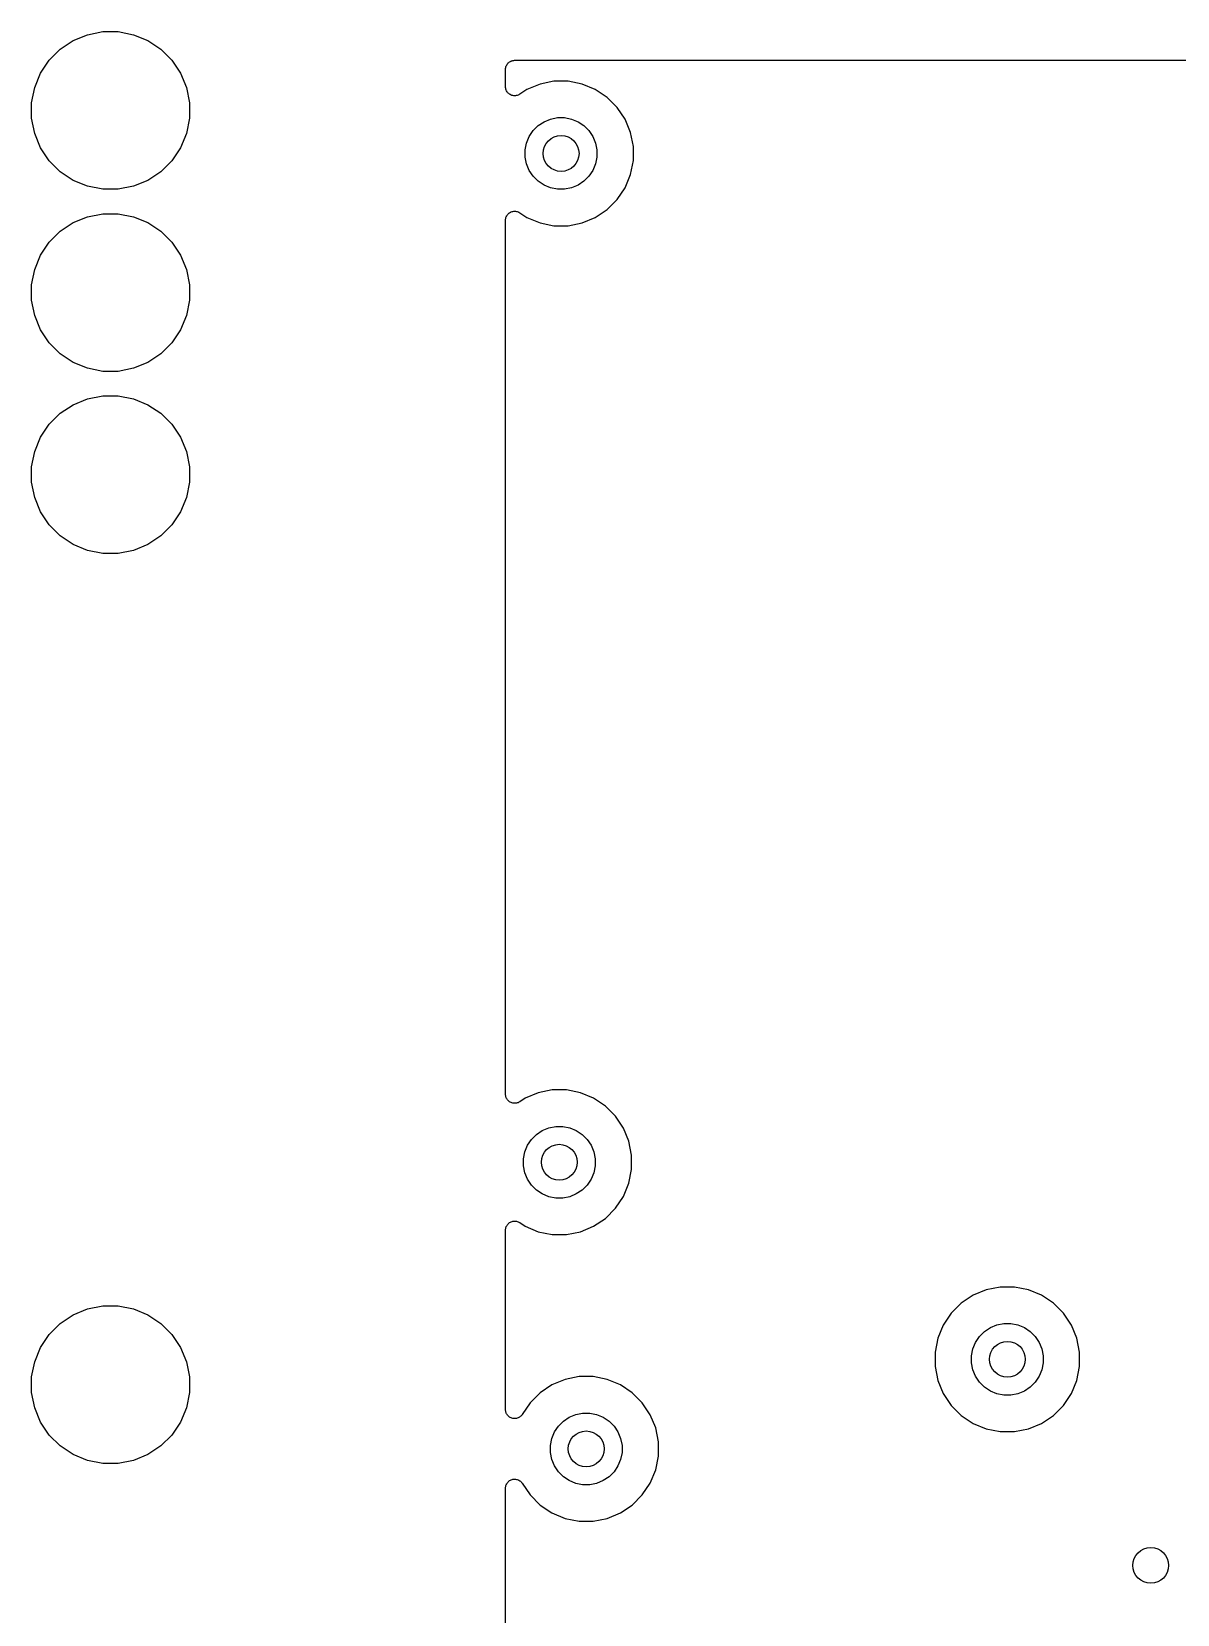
# Model space of a CAD drawing. Extents: x -1.3 to 94.4, y -81.8 to 12.8.
# Drawn here: x 42.14 to 58.12, y -21.68 to 0.4 of the extents above; entities that cross this region are included whole.
import ezdxf

# ---------------------------------------------------------------- set-up
doc = ezdxf.new("R2010")
doc.units = 0
doc.layers.add('BLACK', color=7, linetype='CONTINUOUS')

msp = doc.modelspace()

# ---------------------------------------------------------------- linework, layer by layer
at = {"layer": 'BLACK', "linetype": 'CONTINUOUS'}
for p, q in [((42.5388, 0.154425), (42.719, 0.274807)), ((42.719, 0.274807), (42.9191, 0.357727)), ((42.9191, 0.357727), (43.1317, 0.4)), ((43.1317, 0.4), (43.3483, 0.4)), ((43.3483, 0.4), (43.5609, 0.357727)), ((43.5609, 0.357727), (43.761, 0.274807)), ((43.761, 0.274807), (43.9412, 0.154425)), ((42.2652, -0.178955), (42.3856, 0.001209)), ((42.3856, 0.001209), (42.5388, 0.154425)), ((43.9412, 0.154425), (44.0944, 0.001209)), ((44.0944, 0.001209), (44.2148, -0.178955)), ((48.8651, -0.001168), (48.877, 0)), ((48.877, 0), (64.8971, 0)), ((42.1823, -0.379142), (42.2652, -0.178955)), ((44.2148, -0.178955), (44.2977, -0.379142)), ((48.75, -0.125227), (48.7513, -0.11331)), ((48.75, -0.126082), (48.75, -0.125227)), ((48.75, -0.126113), (48.75, -0.126082)), ((48.75, -0.126144), (48.75, -0.126113)), ((48.75, -0.127), (48.75, -0.126144)), ((48.75, -0.367927), (48.75, -0.127)), ((48.7513, -0.11331), (48.7526, -0.101463)), ((48.7526, -0.101463), (48.7527, -0.101039)), ((48.7527, -0.101039), (48.7528, -0.100595)), ((48.7528, -0.100595), (48.7564, -0.089199)), ((48.7564, -0.089199), (48.7599, -0.077786)), ((48.7599, -0.077786), (48.7601, -0.077393)), ((48.7601, -0.077393), (48.7603, -0.076969)), ((48.7603, -0.076969), (48.766, -0.066515)), ((48.766, -0.066515), (48.7717, -0.055983)), ((48.7717, -0.055983), (48.772, -0.055639)), ((48.772, -0.055639), (48.7722, -0.055249)), ((48.7722, -0.055249), (48.7799, -0.046111)), ((48.7799, -0.046111), (48.7875, -0.036885)), ((48.7875, -0.036885), (48.7879, -0.036603)), ((48.7879, -0.036603), (48.7881, -0.036262)), ((48.7881, -0.036262), (48.7975, -0.028775)), ((48.7975, -0.028775), (48.8067, -0.021219)), ((48.8067, -0.021219), (48.8071, -0.02101)), ((48.8071, -0.02101), (48.8075, -0.020731)), ((48.8075, -0.020731), (48.8181, -0.015193)), ((48.8181, -0.015193), (48.8286, -0.009583)), ((48.8286, -0.009583), (48.829, -0.009454)), ((48.829, -0.009454), (48.8294, -0.009248)), ((48.8294, -0.009248), (48.8409, -0.005881)), ((48.8409, -0.005881), (48.8523, -0.002419)), ((48.8523, -0.002419), (48.8528, -0.002375)), ((48.8528, -0.002375), (48.8532, -0.00225)), ((48.8532, -0.00225), (48.8651, -0.001168)), ((42.14, -0.591659), (42.1823, -0.379142)), ((44.2977, -0.379142), (44.34, -0.591659)), ((48.7512, -0.379891), (48.75, -0.367927)), ((48.7523, -0.392052), (48.7512, -0.379891)), ((48.7524, -0.392322), (48.7523, -0.392052)), ((48.7524, -0.392595), (48.7524, -0.392322)), ((48.7559, -0.404125), (48.7524, -0.392595)), ((48.7594, -0.41581), (48.7559, -0.404125)), ((48.7595, -0.416056), (48.7594, -0.41581)), ((48.7596, -0.416323), (48.7595, -0.416056)), ((48.7653, -0.427039), (48.7596, -0.416323)), ((48.7709, -0.437745), (48.7653, -0.427039)), ((48.7711, -0.437961), (48.7709, -0.437745)), ((48.7712, -0.438208), (48.7711, -0.437961)), ((48.7789, -0.447644), (48.7712, -0.438208)), ((49.0475, -0.406723), (48.9476, -0.473524)), ((49.231, -0.330736), (49.0475, -0.406723)), ((49.4257, -0.292), (49.231, -0.330736)), ((49.6243, -0.292), (49.4257, -0.292)), ((49.819, -0.330736), (49.6243, -0.292)), ((50.0025, -0.406722), (49.819, -0.330736)), ((50.1676, -0.517033), (50.0025, -0.406722)), ((42.14, -0.808341), (42.14, -0.591659)), ((44.34, -0.591659), (44.34, -0.808341)), ((48.7865, -0.457021), (48.7789, -0.447644)), ((48.7867, -0.457198), (48.7865, -0.457021)), ((48.7869, -0.457416), (48.7867, -0.457198)), ((48.7963, -0.465168), (48.7869, -0.457416)), ((48.8055, -0.472904), (48.7963, -0.465168)), ((48.8058, -0.473038), (48.8055, -0.472904)), ((48.806, -0.473215), (48.8058, -0.473038)), ((48.8167, -0.478994), (48.806, -0.473215)), ((48.8273, -0.484788), (48.8167, -0.478994)), ((48.8275, -0.484871), (48.8273, -0.484788)), ((48.8278, -0.485004), (48.8275, -0.484871)), ((48.8395, -0.488615), (48.8278, -0.485004)), ((48.8509, -0.49222), (48.8395, -0.488615)), ((48.8512, -0.49225), (48.8509, -0.49222)), ((48.8515, -0.492333), (48.8512, -0.49225)), ((48.8636, -0.493604), (48.8515, -0.492333)), ((48.8756, -0.494919), (48.8636, -0.493604)), ((48.8758, -0.494895), (48.8756, -0.494919)), ((48.8761, -0.494924), (48.8758, -0.494895)), ((48.8881, -0.49383), (48.8761, -0.494924)), ((48.9003, -0.49278), (48.8881, -0.49383)), ((48.9005, -0.492702), (48.9003, -0.49278)), ((48.9008, -0.492677), (48.9005, -0.492702)), ((48.9123, -0.489291), (48.9008, -0.492677)), ((48.9241, -0.485886), (48.9123, -0.489291)), ((48.9243, -0.485757), (48.9241, -0.485886)), ((48.9246, -0.485679), (48.9243, -0.485757)), ((48.9352, -0.480134), (48.9246, -0.485679)), ((48.9461, -0.474499), (48.9352, -0.480134)), ((48.9465, -0.474206), (48.9461, -0.474499)), ((48.9466, -0.474181), (48.9465, -0.474196)), ((48.9465, -0.474196), (48.9465, -0.474206)), ((48.9476, -0.473524), (48.9466, -0.474181)), ((50.308, -0.657435), (50.1676, -0.517033)), ((50.4183, -0.822532), (50.308, -0.657435)), ((42.1823, -1.02086), (42.14, -0.808341)), ((44.34, -0.808341), (44.2977, -1.02086)), ((49.2063, -0.911625), (49.2882, -0.856906)), ((49.2882, -0.856906), (49.3792, -0.819215)), ((49.3792, -0.819215), (49.4758, -0.8)), ((49.4758, -0.8), (49.5742, -0.8)), ((49.5742, -0.8), (49.6708, -0.819215)), ((49.6708, -0.819215), (49.7618, -0.856906)), ((49.7618, -0.856906), (49.8437, -0.911625)), ((50.4943, -1.00598), (50.4183, -0.822532)), ((42.2652, -1.22104), (42.1823, -1.02086)), ((44.2977, -1.02086), (44.2148, -1.22104)), ((49.0442, -1.15416), (49.0819, -1.06316)), ((49.0819, -1.06316), (49.1366, -0.981269)), ((49.1366, -0.981269), (49.2063, -0.911625)), ((49.8437, -0.911625), (49.9134, -0.981269)), ((49.9134, -0.981269), (49.9681, -1.06316)), ((49.9681, -1.06316), (50.0058, -1.15416)), ((50.533, -1.20072), (50.4943, -1.00598)), ((42.3856, -1.40121), (42.2652, -1.22104)), ((44.2148, -1.22104), (44.0944, -1.40121)), ((49.025, -1.25075), (49.0442, -1.15416)), ((49.025, -1.34925), (49.025, -1.25075)), ((50.0058, -1.15416), (50.025, -1.25075)), ((50.025, -1.25075), (50.025, -1.34925)), ((50.533, -1.39928), (50.533, -1.20072)), ((42.5388, -1.55442), (42.3856, -1.40121)), ((44.0944, -1.40121), (43.9412, -1.55442)), ((49.0442, -1.44584), (49.025, -1.34925)), ((49.0819, -1.53684), (49.0442, -1.44584)), ((49.1366, -1.61873), (49.0819, -1.53684)), ((49.9681, -1.53684), (49.9134, -1.61873)), ((50.0058, -1.44584), (49.9681, -1.53684)), ((50.025, -1.34925), (50.0058, -1.44584)), ((50.4943, -1.59402), (50.533, -1.39928)), ((42.719, -1.67481), (42.5388, -1.55442)), ((42.9191, -1.75773), (42.719, -1.67481)), ((43.1317, -1.8), (42.9191, -1.75773)), ((43.5609, -1.75773), (43.3483, -1.8)), ((43.761, -1.67481), (43.5609, -1.75773)), ((43.9412, -1.55442), (43.761, -1.67481)), ((49.2063, -1.68837), (49.1366, -1.61873)), ((49.2882, -1.74309), (49.2063, -1.68837)), ((49.3792, -1.78078), (49.2882, -1.74309)), ((49.7618, -1.74309), (49.6708, -1.78078)), ((49.8437, -1.68837), (49.7618, -1.74309)), ((49.9134, -1.61873), (49.8437, -1.68837)), ((50.4183, -1.77747), (50.4943, -1.59402)), ((43.3483, -1.8), (43.1317, -1.8)), ((49.4758, -1.8), (49.3792, -1.78078)), ((49.5742, -1.8), (49.4758, -1.8)), ((49.6708, -1.78078), (49.5742, -1.8)), ((50.1676, -2.08297), (50.308, -1.94256)), ((50.308, -1.94256), (50.4183, -1.77747)), ((42.719, -2.26519), (42.9191, -2.18227)), ((42.9191, -2.18227), (43.1317, -2.14)), ((43.1317, -2.14), (43.3483, -2.14)), ((43.3483, -2.14), (43.5609, -2.18227)), ((43.5609, -2.18227), (43.761, -2.26519)), ((48.7514, -2.21807), (48.7527, -2.20621)), ((48.7527, -2.20595), (48.7528, -2.20567)), ((48.7527, -2.20621), (48.7527, -2.20595)), ((48.7528, -2.20567), (48.7565, -2.19396)), ((48.7565, -2.19396), (48.7601, -2.18255)), ((48.7601, -2.18255), (48.7602, -2.18231)), ((48.7602, -2.18231), (48.7603, -2.18204)), ((48.7603, -2.18204), (48.7661, -2.17139)), ((48.7661, -2.17139), (48.7719, -2.16078)), ((48.7719, -2.16078), (48.7721, -2.16057)), ((48.7721, -2.16057), (48.7722, -2.16032)), ((48.7722, -2.16032), (48.78, -2.15106)), ((48.78, -2.15106), (48.7877, -2.14172)), ((48.7877, -2.14172), (48.788, -2.14155)), ((48.788, -2.14155), (48.7881, -2.14133)), ((48.7881, -2.14133), (48.7976, -2.13373)), ((48.7976, -2.13373), (48.807, -2.12611)), ((48.807, -2.12611), (48.8072, -2.12598)), ((48.8072, -2.12598), (48.8075, -2.1258)), ((48.8075, -2.1258), (48.8182, -2.12017)), ((48.8182, -2.12017), (48.8289, -2.11453)), ((48.8289, -2.11453), (48.8292, -2.11445)), ((48.8292, -2.11445), (48.8294, -2.11432)), ((48.8294, -2.11432), (48.841, -2.11091)), ((48.841, -2.11091), (48.8527, -2.10743)), ((48.8527, -2.10743), (48.8529, -2.1074)), ((48.8529, -2.1074), (48.8532, -2.10732)), ((48.8532, -2.10732), (48.8652, -2.10623)), ((48.8652, -2.10623), (48.8773, -2.10507)), ((48.8773, -2.10507), (48.8776, -2.1051)), ((48.8776, -2.1051), (48.8779, -2.10508)), ((48.8779, -2.10508), (48.8899, -2.10634)), ((48.8899, -2.10634), (48.902, -2.10756)), ((48.902, -2.10756), (48.9023, -2.10764)), ((48.9023, -2.10764), (48.9025, -2.10767)), ((48.9025, -2.10767), (48.9142, -2.11127)), ((48.9142, -2.11127), (48.9257, -2.11478)), ((48.9257, -2.11478), (48.9259, -2.11491)), ((48.9259, -2.11491), (48.9262, -2.115)), ((48.9262, -2.115), (48.9369, -2.12077)), ((48.9369, -2.12077), (48.9476, -2.12648)), ((48.9476, -2.12648), (49.0475, -2.19328)), ((49.0475, -2.19328), (49.231, -2.26926)), ((49.819, -2.26926), (50.0025, -2.19328)), ((50.0025, -2.19328), (50.1676, -2.08297)), ((42.3856, -2.53879), (42.5388, -2.38557)), ((42.5388, -2.38557), (42.719, -2.26519)), ((43.761, -2.26519), (43.9412, -2.38557)), ((43.9412, -2.38557), (44.0944, -2.53879)), ((48.75, -2.2303), (48.7514, -2.21807)), ((48.75, -2.23083), (48.75, -2.2303)), ((48.75, -2.23085), (48.75, -2.23083)), ((48.75, -2.23088), (48.75, -2.23085)), ((48.75, -2.23207), (48.75, -2.23088)), ((48.75, -14.4262), (48.75, -2.23207)), ((49.231, -2.26926), (49.4257, -2.308)), ((49.4257, -2.308), (49.6243, -2.308)), ((49.6243, -2.308), (49.819, -2.26926)), ((42.2652, -2.71895), (42.3856, -2.53879)), ((44.0944, -2.53879), (44.2148, -2.71895)), ((42.1823, -2.91914), (42.2652, -2.71895)), ((44.2148, -2.71895), (44.2977, -2.91914)), ((42.14, -3.13166), (42.1823, -2.91914)), ((44.2977, -2.91914), (44.34, -3.13166)), ((42.14, -3.34834), (42.14, -3.13166)), ((44.34, -3.13166), (44.34, -3.34834)), ((42.1823, -3.56086), (42.14, -3.34834)), ((44.34, -3.34834), (44.2977, -3.56086)), ((42.2652, -3.76104), (42.1823, -3.56086)), ((44.2977, -3.56086), (44.2148, -3.76104)), ((42.3856, -3.94121), (42.2652, -3.76104)), ((42.5388, -4.09443), (42.3856, -3.94121)), ((44.0944, -3.94121), (43.9412, -4.09443)), ((44.2148, -3.76104), (44.0944, -3.94121)), ((42.719, -4.21481), (42.5388, -4.09443)), ((43.9412, -4.09443), (43.761, -4.21481)), ((42.9191, -4.29773), (42.719, -4.21481)), ((43.1317, -4.34), (42.9191, -4.29773)), ((43.3483, -4.34), (43.1317, -4.34)), ((43.5609, -4.29773), (43.3483, -4.34)), ((43.761, -4.21481), (43.5609, -4.29773)), ((42.5388, -4.92557), (42.719, -4.80519)), ((42.719, -4.80519), (42.9191, -4.72227)), ((42.9191, -4.72227), (43.1317, -4.68)), ((43.1317, -4.68), (43.3483, -4.68)), ((43.3483, -4.68), (43.5609, -4.72227)), ((43.5609, -4.72227), (43.761, -4.80519)), ((43.761, -4.80519), (43.9412, -4.92557)), ((42.2652, -5.25895), (42.3856, -5.07879)), ((42.3856, -5.07879), (42.5388, -4.92557)), ((43.9412, -4.92557), (44.0944, -5.07879)), ((44.0944, -5.07879), (44.2148, -5.25895)), ((42.1823, -5.45914), (42.2652, -5.25895)), ((44.2148, -5.25895), (44.2977, -5.45914)), ((42.14, -5.67166), (42.1823, -5.45914)), ((44.2977, -5.45914), (44.34, -5.67166)), ((42.14, -5.88834), (42.14, -5.67166)), ((44.34, -5.67166), (44.34, -5.88834)), ((42.1823, -6.10086), (42.14, -5.88834)), ((44.34, -5.88834), (44.2977, -6.10086)), ((42.2652, -6.30104), (42.1823, -6.10086)), ((44.2977, -6.10086), (44.2148, -6.30104)), ((42.3856, -6.48121), (42.2652, -6.30104)), ((44.2148, -6.30104), (44.0944, -6.48121)), ((42.5388, -6.63442), (42.3856, -6.48121)), ((44.0944, -6.48121), (43.9412, -6.63442)), ((42.719, -6.75481), (42.5388, -6.63442)), ((42.9191, -6.83773), (42.719, -6.75481)), ((43.1317, -6.88), (42.9191, -6.83773)), ((43.5609, -6.83773), (43.3483, -6.88)), ((43.761, -6.75481), (43.5609, -6.83773)), ((43.9412, -6.63442), (43.761, -6.75481)), ((43.3483, -6.88), (43.1317, -6.88)), ((48.7512, -14.4382), (48.75, -14.4262)), ((48.7523, -14.4503), (48.7512, -14.4382)), ((48.7524, -14.4506), (48.7523, -14.4503)), ((48.7524, -14.4509), (48.7524, -14.4506)), ((48.7559, -14.4623), (48.7524, -14.4509)), ((48.7594, -14.4741), (48.7559, -14.4623)), ((48.7595, -14.4744), (48.7594, -14.4741)), ((48.7596, -14.4746), (48.7595, -14.4744)), ((48.7652, -14.4852), (48.7596, -14.4746)), ((48.7709, -14.496), (48.7652, -14.4852)), ((48.7711, -14.4963), (48.7709, -14.496)), ((48.7712, -14.4965), (48.7711, -14.4963)), ((48.7789, -14.5059), (48.7712, -14.4965)), ((48.7865, -14.5153), (48.7789, -14.5059)), ((48.7867, -14.5155), (48.7865, -14.5153)), ((48.7869, -14.5157), (48.7867, -14.5155)), ((48.7963, -14.5235), (48.7869, -14.5157)), ((48.8055, -14.5312), (48.7963, -14.5235)), ((48.8058, -14.5313), (48.8055, -14.5312)), ((48.806, -14.5315), (48.8058, -14.5313)), ((48.8167, -14.5373), (48.806, -14.5315)), ((48.8273, -14.5431), (48.8167, -14.5373)), ((48.8275, -14.5432), (48.8273, -14.5431)), ((48.8278, -14.5433), (48.8275, -14.5432)), ((48.8395, -14.5469), (48.8278, -14.5433)), ((48.8509, -14.5505), (48.8395, -14.5469)), ((48.8512, -14.5505), (48.8509, -14.5505)), ((48.8515, -14.5506), (48.8512, -14.5505)), ((48.8636, -14.5519), (48.8515, -14.5506)), ((48.8756, -14.5532), (48.8636, -14.5519)), ((48.8758, -14.5532), (48.8756, -14.5532)), ((48.8761, -14.5532), (48.8758, -14.5532)), ((48.8881, -14.5521), (48.8761, -14.5532)), ((48.9003, -14.5511), (48.8881, -14.5521)), ((48.9005, -14.551), (48.9003, -14.5511)), ((48.9008, -14.551), (48.9005, -14.551)), ((48.9123, -14.5476), (48.9008, -14.551)), ((48.9241, -14.5442), (48.9123, -14.5476)), ((48.9243, -14.5441), (48.9241, -14.5442)), ((48.9246, -14.544), (48.9243, -14.5441)), ((48.9353, -14.5384), (48.9246, -14.544)), ((48.9461, -14.5328), (48.9353, -14.5384)), ((48.9465, -14.5325), (48.9461, -14.5328)), ((48.9466, -14.5325), (48.9465, -14.5325)), ((48.9465, -14.5325), (48.9465, -14.5325)), ((48.9476, -14.5318), (48.9466, -14.5325)), ((49.0225, -14.4817), (48.9476, -14.5318)), ((49.206, -14.4057), (49.0225, -14.4817)), ((49.4007, -14.367), (49.206, -14.4057)), ((49.5993, -14.367), (49.4007, -14.367)), ((49.794, -14.4057), (49.5993, -14.367)), ((49.9775, -14.4817), (49.794, -14.4057)), ((50.1426, -14.592), (49.9775, -14.4817)), ((50.283, -14.7324), (50.1426, -14.592)), ((50.3933, -14.8975), (50.283, -14.7324)), ((49.1116, -15.0563), (49.1813, -14.9866)), ((49.1813, -14.9866), (49.2632, -14.9319)), ((49.2632, -14.9319), (49.3542, -14.8942)), ((49.3542, -14.8942), (49.4508, -14.875)), ((49.4508, -14.875), (49.5492, -14.875)), ((49.5492, -14.875), (49.6458, -14.8942)), ((49.6458, -14.8942), (49.7368, -14.9319)), ((49.7368, -14.9319), (49.8187, -14.9866)), ((49.8187, -14.9866), (49.8884, -15.0563)), ((50.4693, -15.081), (50.3933, -14.8975)), ((49, -15.3258), (49.0192, -15.2292)), ((49.0192, -15.2292), (49.0569, -15.1382)), ((49.0569, -15.1382), (49.1116, -15.0563)), ((49.8884, -15.0563), (49.9431, -15.1382)), ((49.9431, -15.1382), (49.9808, -15.2292)), ((49.9808, -15.2292), (50, -15.3258)), ((50.508, -15.2757), (50.4693, -15.081)), ((49, -15.4242), (49, -15.3258)), ((49.0192, -15.5208), (49, -15.4242)), ((50, -15.4242), (49.9808, -15.5208)), ((50, -15.3258), (50, -15.4242)), ((50.508, -15.4743), (50.508, -15.2757)), ((49.0569, -15.6118), (49.0192, -15.5208)), ((49.1116, -15.6937), (49.0569, -15.6118)), ((49.9431, -15.6118), (49.8884, -15.6937)), ((49.9808, -15.5208), (49.9431, -15.6118)), ((50.3933, -15.8525), (50.4693, -15.669)), ((50.4693, -15.669), (50.508, -15.4743)), ((49.1813, -15.7634), (49.1116, -15.6937)), ((49.2632, -15.8181), (49.1813, -15.7634)), ((49.3542, -15.8558), (49.2632, -15.8181)), ((49.4508, -15.875), (49.3542, -15.8558)), ((49.5492, -15.875), (49.4508, -15.875)), ((49.6458, -15.8558), (49.5492, -15.875)), ((49.7368, -15.8181), (49.6458, -15.8558)), ((49.8187, -15.7634), (49.7368, -15.8181)), ((49.8884, -15.6937), (49.8187, -15.7634)), ((50.283, -16.0176), (50.3933, -15.8525)), ((50.1426, -16.158), (50.283, -16.0176)), ((48.75, -16.322), (48.7514, -16.3098)), ((48.75, -16.3225), (48.75, -16.322)), ((48.75, -16.3226), (48.75, -16.3225)), ((48.75, -16.3238), (48.75, -16.3226)), ((48.75, -16.3226), (48.75, -16.3226)), ((48.75, -18.8257), (48.75, -16.3238)), ((48.7514, -16.3098), (48.7527, -16.2979)), ((48.7527, -16.2977), (48.7528, -16.2974)), ((48.7527, -16.2979), (48.7527, -16.2977)), ((48.7528, -16.2974), (48.7565, -16.2857)), ((48.7565, -16.2857), (48.7601, -16.2743)), ((48.7601, -16.2743), (48.7602, -16.274)), ((48.7602, -16.274), (48.7603, -16.2737)), ((48.7603, -16.2737), (48.7661, -16.2631)), ((48.7661, -16.2631), (48.7719, -16.2525)), ((48.7719, -16.2525), (48.7721, -16.2523)), ((48.7721, -16.2523), (48.7722, -16.252)), ((48.7722, -16.252), (48.7799, -16.2428)), ((48.7799, -16.2428), (48.7877, -16.2334)), ((48.7877, -16.2334), (48.788, -16.2333)), ((48.788, -16.2333), (48.7881, -16.233)), ((48.7881, -16.233), (48.7975, -16.2255)), ((48.7975, -16.2255), (48.807, -16.2178)), ((48.807, -16.2178), (48.8072, -16.2177)), ((48.8072, -16.2177), (48.8075, -16.2175)), ((48.8075, -16.2175), (48.8181, -16.2119)), ((48.8181, -16.2119), (48.8289, -16.2062)), ((48.8289, -16.2062), (48.8292, -16.2062)), ((48.8292, -16.2062), (48.8294, -16.206)), ((48.8294, -16.206), (48.841, -16.2026)), ((48.841, -16.2026), (48.8527, -16.1991)), ((48.8527, -16.1991), (48.8529, -16.1991)), ((48.8529, -16.1991), (48.8532, -16.199)), ((48.8532, -16.199), (48.8652, -16.1979)), ((48.8652, -16.1979), (48.8773, -16.1968)), ((48.8773, -16.1968), (48.8776, -16.1968)), ((48.8776, -16.1968), (48.8779, -16.1968)), ((48.8779, -16.1968), (48.8899, -16.198)), ((48.8899, -16.198), (48.902, -16.1993)), ((48.902, -16.1993), (48.9023, -16.1993)), ((48.9023, -16.1993), (48.9025, -16.1994)), ((48.9025, -16.1994), (48.9142, -16.203)), ((48.9142, -16.203), (48.9257, -16.2065)), ((48.9257, -16.2065), (48.9259, -16.2066)), ((48.9259, -16.2066), (48.9262, -16.2067)), ((48.9262, -16.2067), (48.9369, -16.2125)), ((48.9369, -16.2125), (48.9476, -16.2182)), ((48.9476, -16.2182), (49.0225, -16.2683)), ((49.0225, -16.2683), (49.206, -16.3443)), ((49.794, -16.3443), (49.9775, -16.2683)), ((49.9775, -16.2683), (50.1426, -16.158)), ((49.206, -16.3443), (49.4007, -16.383)), ((49.4007, -16.383), (49.5993, -16.383)), ((49.5993, -16.383), (49.794, -16.3443)), ((55.456, -17.1557), (55.2725, -17.2317)), ((55.6507, -17.117), (55.456, -17.1557)), ((55.8493, -17.117), (55.6507, -17.117)), ((56.044, -17.1557), (55.8493, -17.117)), ((56.2275, -17.2317), (56.044, -17.1557)), ((42.719, -17.5052), (42.9191, -17.4223)), ((42.9191, -17.4223), (43.1317, -17.38)), ((43.1317, -17.38), (43.3483, -17.38)), ((43.3483, -17.38), (43.5609, -17.4223)), ((43.5609, -17.4223), (43.761, -17.5052)), ((55.1074, -17.342), (54.967, -17.4824)), ((55.2725, -17.2317), (55.1074, -17.342)), ((56.3926, -17.342), (56.2275, -17.2317)), ((56.4385, -17.3879), (56.3926, -17.342)), ((56.4385, -17.388), (56.4385, -17.3879)), ((56.533, -17.4824), (56.4385, -17.388)), ((42.3856, -17.7788), (42.5388, -17.6256)), ((42.5388, -17.6256), (42.719, -17.5052)), ((43.761, -17.5052), (43.9412, -17.6256)), ((43.9412, -17.6256), (44.0944, -17.7788)), ((54.8567, -17.6475), (54.7807, -17.831)), ((54.967, -17.4824), (54.8567, -17.6475)), ((55.5132, -17.6819), (55.6042, -17.6442)), ((55.6042, -17.6442), (55.7008, -17.625)), ((55.7008, -17.625), (55.7992, -17.625)), ((55.7992, -17.625), (55.8958, -17.6442)), ((55.8958, -17.6442), (55.9868, -17.6819)), ((56.6433, -17.6475), (56.533, -17.4824)), ((56.7193, -17.831), (56.6433, -17.6475)), ((42.2652, -17.959), (42.3856, -17.7788)), ((44.0944, -17.7788), (44.2148, -17.959)), ((54.7807, -17.831), (54.742, -18.0257)), ((55.3069, -17.8882), (55.3616, -17.8063)), ((55.3616, -17.8063), (55.4313, -17.7366)), ((55.4313, -17.7366), (55.5132, -17.6819)), ((55.9868, -17.6819), (56.0687, -17.7366)), ((56.0687, -17.7366), (56.1384, -17.8063)), ((56.1384, -17.8063), (56.1931, -17.8882)), ((56.758, -18.0257), (56.7193, -17.831)), ((42.1823, -18.1591), (42.2652, -17.959)), ((44.2148, -17.959), (44.2977, -18.1591)), ((54.742, -18.0257), (54.742, -18.2243)), ((55.25, -18.0758), (55.2692, -17.9792)), ((55.25, -18.1742), (55.25, -18.0758)), ((55.2692, -17.9792), (55.3069, -17.8882)), ((56.1931, -17.8882), (56.2308, -17.9792)), ((56.2308, -17.9792), (56.25, -18.0758)), ((56.25, -18.0758), (56.25, -18.1742)), ((56.758, -18.2243), (56.758, -18.0257)), ((42.14, -18.3717), (42.1823, -18.1591)), ((44.2977, -18.1591), (44.34, -18.3717)), ((54.742, -18.2243), (54.7807, -18.419)), ((55.2692, -18.2708), (55.25, -18.1742)), ((55.3069, -18.3618), (55.2692, -18.2708)), ((56.2308, -18.2708), (56.1931, -18.3618)), ((56.25, -18.1742), (56.2308, -18.2708)), ((56.7193, -18.419), (56.758, -18.2243)), ((42.14, -18.5883), (42.14, -18.3717)), ((44.34, -18.3717), (44.34, -18.5883)), ((49.3975, -18.4817), (49.2324, -18.592)), ((49.581, -18.4057), (49.3975, -18.4817)), ((49.7757, -18.367), (49.581, -18.4057)), ((49.9743, -18.367), (49.7757, -18.367)), ((50.169, -18.4057), (49.9743, -18.367)), ((50.3525, -18.4817), (50.169, -18.4057)), ((50.5176, -18.592), (50.3525, -18.4817)), ((54.7807, -18.419), (54.8567, -18.6025)), ((55.3616, -18.4437), (55.3069, -18.3618)), ((55.4313, -18.5134), (55.3616, -18.4437)), ((55.5132, -18.5681), (55.4313, -18.5134)), ((56.0687, -18.5134), (55.9868, -18.5681)), ((56.1384, -18.4437), (56.0687, -18.5134)), ((56.1931, -18.3618), (56.1384, -18.4437)), ((56.6433, -18.6025), (56.7193, -18.419)), ((42.1823, -18.8009), (42.14, -18.5883)), ((44.34, -18.5883), (44.2977, -18.8009)), ((49.092, -18.7324), (48.9826, -18.8962)), ((49.2324, -18.592), (49.092, -18.7324)), ((50.658, -18.7324), (50.5176, -18.592)), ((50.7683, -18.8975), (50.658, -18.7324)), ((54.8567, -18.6025), (54.967, -18.7676)), ((54.967, -18.7676), (55.1074, -18.908)), ((55.6042, -18.6058), (55.5132, -18.5681)), ((55.7008, -18.625), (55.6042, -18.6058)), ((55.7992, -18.625), (55.7008, -18.625)), ((55.8958, -18.6058), (55.7992, -18.625)), ((55.9868, -18.5681), (55.8958, -18.6058)), ((56.3926, -18.908), (56.533, -18.7676)), ((56.533, -18.7676), (56.6433, -18.6025)), ((42.2652, -19.001), (42.1823, -18.8009)), ((44.2977, -18.8009), (44.2148, -19.001)), ((48.7512, -18.8378), (48.75, -18.8257)), ((48.7524, -18.85), (48.7512, -18.8378)), ((48.7524, -18.8502), (48.7524, -18.85)), ((48.7524, -18.8503), (48.7524, -18.8502)), ((48.756, -18.8621), (48.7524, -18.8503)), ((48.7595, -18.8738), (48.756, -18.8621)), ((48.7595, -18.8739), (48.7595, -18.8738)), ((48.7596, -18.8741), (48.7595, -18.8739)), ((48.7654, -18.8849), (48.7596, -18.8741)), ((48.771, -18.8957), (48.7654, -18.8849)), ((48.7711, -18.8958), (48.771, -18.8957)), ((48.7712, -18.8959), (48.7711, -18.8958)), ((48.7791, -18.9055), (48.7712, -18.8959)), ((48.7867, -18.9149), (48.7791, -18.9055)), ((48.7868, -18.915), (48.7867, -18.9149)), ((48.7869, -18.9152), (48.7868, -18.915)), ((48.7964, -18.923), (48.7869, -18.9152)), ((48.8057, -18.9308), (48.7964, -18.923)), ((48.8059, -18.9308), (48.8057, -18.9308)), ((48.806, -18.931), (48.8059, -18.9308)), ((48.8168, -18.9368), (48.806, -18.931)), ((48.8275, -18.9426), (48.8168, -18.9368)), ((48.8276, -18.9427), (48.8275, -18.9426)), ((48.8278, -18.9427), (48.8276, -18.9427)), ((48.8397, -18.9464), (48.8278, -18.9427)), ((48.8511, -18.95), (48.8397, -18.9464)), ((48.8513, -18.95), (48.8511, -18.95)), ((48.8515, -18.9501), (48.8513, -18.95)), ((48.8638, -18.9514), (48.8515, -18.9501)), ((48.8758, -18.9527), (48.8638, -18.9514)), ((48.8759, -18.9526), (48.8758, -18.9527)), ((48.8761, -18.9527), (48.8759, -18.9526)), ((48.8883, -18.9516), (48.8761, -18.9527)), ((48.9005, -18.9505), (48.8883, -18.9516)), ((48.9006, -18.9504), (48.9005, -18.9505)), ((48.9008, -18.9504), (48.9006, -18.9504)), ((48.9125, -18.947), (48.9008, -18.9504)), ((48.9243, -18.9435), (48.9125, -18.947)), ((48.9244, -18.9435), (48.9243, -18.9435)), ((48.9246, -18.9434), (48.9244, -18.9435)), ((48.9355, -18.9377), (48.9246, -18.9434)), ((48.9463, -18.9321), (48.9355, -18.9377)), ((48.9464, -18.932), (48.9463, -18.9321)), ((48.9465, -18.9319), (48.9464, -18.932)), ((48.956, -18.9243), (48.9465, -18.9319)), ((48.9656, -18.9166), (48.956, -18.9243)), ((48.9657, -18.9165), (48.9656, -18.9166)), ((48.9659, -18.9164), (48.9657, -18.9165)), ((48.9736, -18.9072), (48.9659, -18.9164)), ((48.9816, -18.8977), (48.9736, -18.9072)), ((48.9818, -18.8974), (48.9816, -18.8977)), ((48.9826, -18.8962), (48.9818, -18.8974)), ((48.9818, -18.8974), (48.9818, -18.8974)), ((48.9818, -18.8974), (48.9818, -18.8974)), ((49.4866, -19.0563), (49.5563, -18.9866)), ((49.5563, -18.9866), (49.6382, -18.9319)), ((49.6382, -18.9319), (49.7292, -18.8942)), ((49.7292, -18.8942), (49.8258, -18.875)), ((49.8258, -18.875), (49.9242, -18.875)), ((49.9242, -18.875), (50.0208, -18.8942)), ((50.0208, -18.8942), (50.1118, -18.9319)), ((50.1118, -18.9319), (50.1937, -18.9866)), ((50.1937, -18.9866), (50.2634, -19.0563)), ((50.8443, -19.081), (50.7683, -18.8975)), ((55.1074, -18.908), (55.2725, -19.0183)), ((56.2275, -19.0183), (56.3926, -18.908)), ((42.3856, -19.1812), (42.2652, -19.001)), ((42.5388, -19.3344), (42.3856, -19.1812)), ((44.0944, -19.1812), (43.9412, -19.3344)), ((44.2148, -19.001), (44.0944, -19.1812)), ((49.3942, -19.2292), (49.4319, -19.1382)), ((49.4319, -19.1382), (49.4866, -19.0563)), ((50.2634, -19.0563), (50.3181, -19.1382)), ((50.3181, -19.1382), (50.3558, -19.2292)), ((50.883, -19.2757), (50.8443, -19.081)), ((55.2725, -19.0183), (55.456, -19.0943)), ((55.456, -19.0943), (55.6507, -19.133)), ((55.6507, -19.133), (55.8493, -19.133)), ((55.8493, -19.133), (56.044, -19.0943)), ((56.044, -19.0943), (56.2275, -19.0183)), ((42.719, -19.4548), (42.5388, -19.3344)), ((43.9412, -19.3344), (43.761, -19.4548)), ((49.375, -19.3258), (49.3942, -19.2292)), ((49.375, -19.4242), (49.375, -19.3258)), ((49.3942, -19.5208), (49.375, -19.4242)), ((50.3558, -19.2292), (50.375, -19.3258)), ((50.375, -19.4242), (50.3558, -19.5208)), ((50.375, -19.3258), (50.375, -19.4242)), ((50.883, -19.4743), (50.883, -19.2757)), ((42.9191, -19.5377), (42.719, -19.4548)), ((43.1317, -19.58), (42.9191, -19.5377)), ((43.3483, -19.58), (43.1317, -19.58)), ((43.5609, -19.5377), (43.3483, -19.58)), ((43.761, -19.4548), (43.5609, -19.5377)), ((49.4319, -19.6118), (49.3942, -19.5208)), ((49.4866, -19.6937), (49.4319, -19.6118)), ((50.3181, -19.6118), (50.2634, -19.6937)), ((50.3558, -19.5208), (50.3181, -19.6118)), ((50.8443, -19.669), (50.883, -19.4743)), ((48.7565, -19.8862), (48.7601, -19.8746)), ((48.7601, -19.8746), (48.7602, -19.8745)), ((48.7602, -19.8745), (48.7603, -19.8743)), ((48.7603, -19.8743), (48.7661, -19.8637)), ((48.7661, -19.8637), (48.772, -19.8529)), ((48.772, -19.8529), (48.7721, -19.8527)), ((48.7721, -19.8527), (48.7722, -19.8526)), ((48.7722, -19.8526), (48.7801, -19.8432)), ((48.7801, -19.8432), (48.7879, -19.8338)), ((48.7879, -19.8338), (48.788, -19.8337)), ((48.788, -19.8337), (48.7881, -19.8336)), ((48.7881, -19.8336), (48.7977, -19.8259)), ((48.7977, -19.8259), (48.8072, -19.8182)), ((48.8072, -19.8182), (48.8073, -19.8182)), ((48.8073, -19.8182), (48.8075, -19.8181)), ((48.8075, -19.8181), (48.8183, -19.8124)), ((48.8183, -19.8124), (48.8291, -19.8067)), ((48.8291, -19.8067), (48.8293, -19.8067)), ((48.8293, -19.8067), (48.8294, -19.8066)), ((48.8294, -19.8066), (48.841, -19.8032)), ((48.841, -19.8032), (48.8529, -19.7996)), ((48.8529, -19.7996), (48.853, -19.7996)), ((48.853, -19.7996), (48.8532, -19.7996)), ((48.8532, -19.7996), (48.8652, -19.7985)), ((48.8652, -19.7985), (48.8776, -19.7973)), ((48.8776, -19.7973), (48.8777, -19.7974)), ((48.8777, -19.7974), (48.8779, -19.7973)), ((48.8779, -19.7973), (48.89, -19.7986)), ((48.89, -19.7986), (48.9022, -19.7999)), ((48.9022, -19.7999), (48.9024, -19.7999)), ((48.9024, -19.7999), (48.9025, -19.7999)), ((48.9025, -19.7999), (48.9142, -19.8035)), ((48.9142, -19.8035), (48.9259, -19.8071)), ((48.9259, -19.8071), (48.9261, -19.8072)), ((48.9261, -19.8072), (48.9262, -19.8073)), ((48.9262, -19.8073), (48.9371, -19.8131)), ((48.9371, -19.8131), (48.9477, -19.8189)), ((48.9477, -19.8189), (48.9479, -19.819)), ((48.9479, -19.819), (48.948, -19.819)), ((48.948, -19.819), (48.9575, -19.8269)), ((48.9575, -19.8269), (48.9669, -19.8346)), ((48.9669, -19.8346), (48.967, -19.8347)), ((48.967, -19.8347), (48.9671, -19.8348)), ((48.9671, -19.8348), (48.9749, -19.8443)), ((48.9749, -19.8443), (48.9826, -19.8538)), ((48.9826, -19.8538), (49.092, -20.0176)), ((49.5563, -19.7634), (49.4866, -19.6937)), ((49.6382, -19.8181), (49.5563, -19.7634)), ((49.7292, -19.8558), (49.6382, -19.8181)), ((49.8258, -19.875), (49.7292, -19.8558)), ((49.9242, -19.875), (49.8258, -19.875)), ((50.0208, -19.8558), (49.9242, -19.875)), ((50.1118, -19.8181), (50.0208, -19.8558)), ((50.1937, -19.7634), (50.1118, -19.8181)), ((50.2634, -19.6937), (50.1937, -19.7634)), ((50.658, -20.0176), (50.7683, -19.8525)), ((50.7683, -19.8525), (50.8443, -19.669)), ((48.75, -19.9226), (48.7514, -19.9102)), ((48.75, -19.9229), (48.75, -19.9226)), ((48.75, -19.9243), (48.75, -19.9229)), ((48.75, -19.9229), (48.75, -19.9229)), ((48.75, -19.9229), (48.75, -19.9229)), ((48.75, -48.623), (48.75, -19.9243)), ((48.7514, -19.9102), (48.7527, -19.8983)), ((48.7527, -19.8983), (48.7528, -19.8981)), ((48.7528, -19.8979), (48.7565, -19.8862)), ((48.7528, -19.8981), (48.7528, -19.8979)), ((49.092, -20.0176), (49.2324, -20.158)), ((50.5176, -20.158), (50.658, -20.0176)), ((49.2324, -20.158), (49.3975, -20.2683)), ((49.3975, -20.2683), (49.581, -20.3443)), ((50.169, -20.3443), (50.3525, -20.2683)), ((50.3525, -20.2683), (50.5176, -20.158)), ((49.581, -20.3443), (49.7757, -20.383)), ((49.7757, -20.383), (49.9743, -20.383)), ((49.9743, -20.383), (50.169, -20.3443))]:
    msp.add_line(p, q, dxfattribs=at)
at = {"layer": 'BLACK'}
for centre in [(49.525, -1.3), (49.5, -15.375), (55.75, -18.125), (49.875, -19.375), (57.75, -21)]:
    msp.add_circle(centre, 0.25, dxfattribs=at)

doc.saveas('drawing.dxf')
